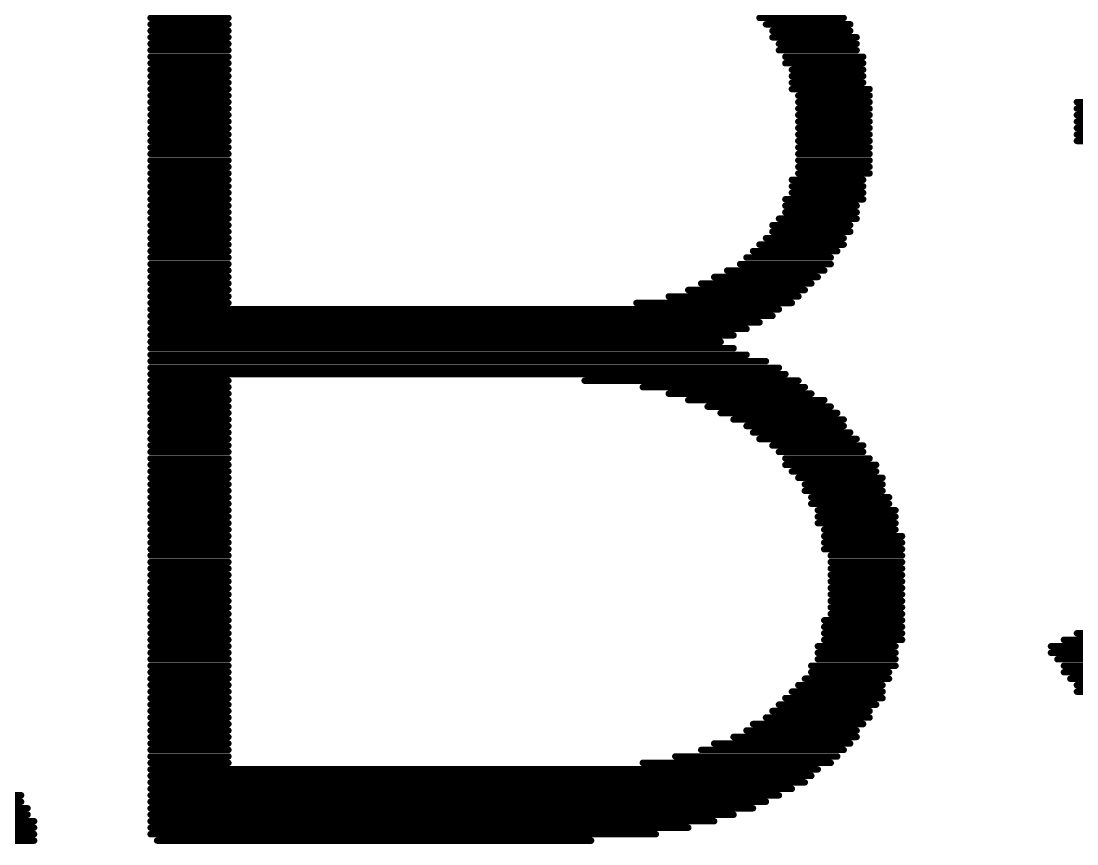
# Model space of a CAD drawing. Header units: millimetres. Extents: x 45 to 209, y 90 to 189.
# Drawn here: x 147.837 to 148.872, y 94.187 to 94.994 of the extents above; entities that cross this region are included whole.
import ezdxf

# ---------------------------------------------------------------- set-up
doc = ezdxf.new("R2010")
doc.units = ezdxf.units.MM
doc.layers.add('TopOverlay', color=2, linetype='Continuous')

# ---------------------------------------------------------------- blocks, each defined once
blk = doc.blocks.new('5394DE47_A0E8_4329_8464_7791B7C19310_63')
at = {"layer": 'TopOverlay', "const_width": 0.00635}
for points in [[(14.2446, 0.8416), (14.3208, 0.8416)], [(14.2446, 0.8353), (14.3208, 0.8353)], [(14.8415, 0.8416), (14.924, 0.8416)], [(14.8478, 0.8353), (14.9304, 0.8353)], [(14.2446, 0.8289), (14.3208, 0.8289)], [(14.8542, 0.8289), (14.9304, 0.8289)], [(14.2446, 0.8226), (14.3208, 0.8226)], [(14.2446, 0.8162), (14.3208, 0.8162)], [(14.8542, 0.8226), (14.9367, 0.8226)], [(14.8605, 0.8162), (14.9367, 0.8162)], [(14.2446, 0.8099), (14.3208, 0.8099)], [(14.8605, 0.8099), (14.9367, 0.8099)], [(14.2446, 0.8035), (14.3208, 0.8035)], [(14.2446, 0.7972), (14.3208, 0.7972)], [(14.8669, 0.8035), (14.9431, 0.8035)], [(14.8669, 0.7972), (14.9431, 0.7972)], [(14.2446, 0.7908), (14.3208, 0.7908)], [(14.2446, 0.7845), (14.3208, 0.7845)], [(14.8732, 0.7908), (14.9431, 0.7908)], [(14.8732, 0.7845), (14.9431, 0.7845)], [(14.2446, 0.7781), (14.3208, 0.7781)], [(14.8732, 0.7781), (14.9431, 0.7781)], [(14.2446, 0.7718), (14.3208, 0.7718)], [(14.2446, 0.7654), (14.3208, 0.7654)], [(14.8732, 0.7718), (14.9494, 0.7718)], [(14.8796, 0.7654), (14.9494, 0.7654)], [(14.2446, 0.7591), (14.3208, 0.7591)], [(14.2446, 0.7527), (14.3208, 0.7527)], [(14.8796, 0.7591), (14.9494, 0.7591)], [(14.8796, 0.7527), (14.9494, 0.7527)], [(15.1526, 0.7591), (15.2288, 0.7591)], [(15.1526, 0.7527), (15.2288, 0.7527)], [(14.2446, 0.7464), (14.3208, 0.7464)], [(14.8796, 0.7464), (14.9494, 0.7464)], [(15.1526, 0.7464), (15.2288, 0.7464)], [(14.2446, 0.74), (14.3208, 0.74)], [(14.2446, 0.7337), (14.3208, 0.7337)], [(14.8796, 0.74), (14.9494, 0.74)], [(14.8796, 0.7337), (14.9494, 0.7337)], [(15.1526, 0.74), (15.2288, 0.74)], [(15.1526, 0.7337), (15.2288, 0.7337)], [(14.2446, 0.7273), (14.3208, 0.7273)], [(14.8796, 0.7273), (14.9494, 0.7273)], [(15.1526, 0.7273), (15.2288, 0.7273)], [(14.2446, 0.721), (14.3208, 0.721)], [(14.2446, 0.7146), (14.3208, 0.7146)], [(14.8796, 0.721), (14.9494, 0.721)], [(14.8796, 0.7146), (14.9494, 0.7146)], [(15.1526, 0.721), (15.2288, 0.721)], [(14.2446, 0.7083), (14.3208, 0.7083)], [(14.2446, 0.7019), (14.3208, 0.7019)], [(14.8796, 0.7083), (14.9494, 0.7083)], [(14.8796, 0.7019), (14.9494, 0.7019)], [(14.2446, 0.6956), (14.3208, 0.6956)], [(14.8796, 0.6956), (14.9494, 0.6956)], [(14.2446, 0.6892), (14.3208, 0.6892)], [(14.2446, 0.6829), (14.3208, 0.6829)], [(14.8732, 0.6829), (14.9431, 0.6829)], [(14.8796, 0.6892), (14.9494, 0.6892)], [(14.2446, 0.6765), (14.3208, 0.6765)], [(14.2446, 0.6702), (14.3208, 0.6702)], [(14.8732, 0.6765), (14.9431, 0.6765)], [(14.8732, 0.6702), (14.9431, 0.6702)], [(14.2446, 0.6638), (14.3208, 0.6638)], [(14.8669, 0.6638), (14.9431, 0.6638)], [(14.2446, 0.6575), (14.3208, 0.6575)], [(14.2446, 0.6511), (14.3208, 0.6511)], [(14.8669, 0.6575), (14.9367, 0.6575)], [(14.8669, 0.6511), (14.9367, 0.6511)], [(14.2446, 0.6448), (14.3208, 0.6448)], [(14.8605, 0.6448), (14.9367, 0.6448)], [(14.2446, 0.6384), (14.3208, 0.6384)], [(14.2446, 0.6321), (14.3208, 0.6321)], [(14.8542, 0.6384), (14.9304, 0.6384)], [(14.8542, 0.6321), (14.9304, 0.6321)], [(14.2446, 0.6257), (14.3208, 0.6257)], [(14.2446, 0.6194), (14.3208, 0.6194)], [(14.8415, 0.6194), (14.924, 0.6194)], [(14.8478, 0.6257), (14.924, 0.6257)], [(14.2446, 0.613), (14.3208, 0.613)], [(14.8351, 0.613), (14.9177, 0.613)], [(14.2446, 0.6067), (14.3208, 0.6067)], [(14.2446, 0.6003), (14.3208, 0.6003)], [(14.8224, 0.6003), (14.9113, 0.6003)], [(14.8288, 0.6067), (14.9113, 0.6067)], [(14.2446, 0.594), (14.3208, 0.594)], [(14.2446, 0.5876), (14.3208, 0.5876)], [(14.797, 0.5876), (14.8986, 0.5876)], [(14.8097, 0.594), (14.905, 0.594)], [(14.2446, 0.5813), (14.3208, 0.5813)], [(14.7843, 0.5813), (14.8923, 0.5813)], [(14.2446, 0.5749), (14.3208, 0.5749)], [(14.2446, 0.5686), (14.3208, 0.5686)], [(14.7526, 0.5686), (14.8796, 0.5686)], [(14.7716, 0.5749), (14.8859, 0.5749)], [(14.2446, 0.5622), (14.3208, 0.5622)], [(14.2446, 0.5559), (14.8605, 0.5559)], [(14.7208, 0.5622), (14.8732, 0.5622)], [(14.2446, 0.5495), (14.8542, 0.5495)], [(14.2446, 0.5432), (14.8415, 0.5432)], [(14.2446, 0.5368), (14.8288, 0.5368)], [(14.2446, 0.5305), (14.8161, 0.5305)], [(14.2446, 0.5241), (14.8034, 0.5241)], [(14.2446, 0.5178), (14.8161, 0.5178)], [(14.2446, 0.5114), (14.8288, 0.5114)], [(14.2446, 0.5051), (14.8478, 0.5051)], [(14.2446, 0.4987), (14.8605, 0.4987)], [(14.2446, 0.4924), (14.8669, 0.4924)], [(14.2446, 0.486), (14.3208, 0.486)], [(14.67, 0.486), (14.8796, 0.486)], [(14.2446, 0.4797), (14.3208, 0.4797)], [(14.2446, 0.4733), (14.3208, 0.4733)], [(14.7272, 0.4797), (14.8859, 0.4797)], [(14.7526, 0.4733), (14.8923, 0.4733)], [(14.2446, 0.467), (14.3208, 0.467)], [(14.7716, 0.467), (14.905, 0.467)], [(14.2446, 0.4606), (14.3208, 0.4606)], [(14.2446, 0.4543), (14.3208, 0.4543)], [(14.7907, 0.4606), (14.9113, 0.4606)], [(14.8034, 0.4543), (14.9177, 0.4543)], [(14.2446, 0.4479), (14.3208, 0.4479)], [(14.8161, 0.4479), (14.924, 0.4479)], [(14.2446, 0.4416), (14.3208, 0.4416)], [(14.2446, 0.4352), (14.3208, 0.4352)], [(14.8288, 0.4416), (14.924, 0.4416)], [(14.8351, 0.4352), (14.9304, 0.4352)], [(14.2446, 0.4289), (14.3208, 0.4289)], [(14.2446, 0.4225), (14.3208, 0.4225)], [(14.8415, 0.4289), (14.9367, 0.4289)], [(14.8542, 0.4225), (14.9431, 0.4225)], [(14.2446, 0.4162), (14.3208, 0.4162)], [(14.8605, 0.4162), (14.9431, 0.4162)], [(14.2446, 0.4098), (14.3208, 0.4098)], [(14.2446, 0.4035), (14.3208, 0.4035)], [(14.8669, 0.4098), (14.9494, 0.4098)], [(14.8669, 0.4035), (14.9558, 0.4035)], [(14.2446, 0.3971), (14.3208, 0.3971)], [(14.2446, 0.3908), (14.3208, 0.3908)], [(14.8732, 0.3971), (14.9558, 0.3971)], [(14.8796, 0.3908), (14.9621, 0.3908)], [(14.2446, 0.3844), (14.3208, 0.3844)], [(14.8859, 0.3844), (14.9621, 0.3844)], [(14.2446, 0.3781), (14.3208, 0.3781)], [(14.2446, 0.3717), (14.3208, 0.3717)], [(14.8859, 0.3781), (14.9621, 0.3781)], [(14.8923, 0.3717), (14.9685, 0.3717)], [(14.2446, 0.3654), (14.3208, 0.3654)], [(14.8923, 0.3654), (14.9685, 0.3654)], [(14.2446, 0.359), (14.3208, 0.359)], [(14.2446, 0.3527), (14.3208, 0.3527)], [(14.8986, 0.359), (14.9748, 0.359)], [(14.8986, 0.3527), (14.9748, 0.3527)], [(14.2446, 0.3463), (14.3208, 0.3463)], [(14.2446, 0.34), (14.3208, 0.34)], [(14.8986, 0.3463), (14.9748, 0.3463)], [(14.905, 0.34), (14.9748, 0.34)], [(14.2446, 0.3336), (14.3208, 0.3336)], [(14.905, 0.3336), (14.9812, 0.3336)], [(14.2446, 0.3273), (14.3208, 0.3273)], [(14.2446, 0.3209), (14.3208, 0.3209)], [(14.905, 0.3273), (14.9812, 0.3273)], [(14.905, 0.3209), (14.9812, 0.3209)], [(14.2446, 0.3146), (14.3208, 0.3146)], [(14.2446, 0.3082), (14.3208, 0.3082)], [(14.9113, 0.3146), (14.9812, 0.3146)], [(14.9113, 0.3082), (14.9812, 0.3082)], [(14.2446, 0.3019), (14.3208, 0.3019)], [(14.9113, 0.3019), (14.9812, 0.3019)], [(14.2446, 0.2955), (14.3208, 0.2955)], [(14.2446, 0.2892), (14.3208, 0.2892)], [(14.9113, 0.2955), (14.9812, 0.2955)], [(14.9113, 0.2892), (14.9812, 0.2892)], [(14.2446, 0.2828), (14.3208, 0.2828)], [(14.2446, 0.2765), (14.3208, 0.2765)], [(14.9113, 0.2828), (14.9812, 0.2828)], [(14.9113, 0.2765), (14.9812, 0.2765)], [(14.2446, 0.2701), (14.3208, 0.2701)], [(14.9113, 0.2701), (14.9812, 0.2701)], [(14.2446, 0.2638), (14.3208, 0.2638)], [(14.2446, 0.2574), (14.3208, 0.2574)], [(14.9113, 0.2638), (14.9812, 0.2638)], [(14.9113, 0.2574), (14.9812, 0.2574)], [(14.2446, 0.2511), (14.3208, 0.2511)], [(14.905, 0.2511), (14.9812, 0.2511)], [(14.2446, 0.2447), (14.3208, 0.2447)], [(14.2446, 0.2384), (14.3208, 0.2384)], [(14.905, 0.2447), (14.9812, 0.2447)], [(14.905, 0.2384), (14.9812, 0.2384)], [(15.1526, 0.2384), (15.2034, 0.2384)], [(14.2446, 0.232), (14.3208, 0.232)], [(14.2446, 0.2257), (14.3208, 0.2257)], [(14.8986, 0.2257), (14.9748, 0.2257)], [(14.905, 0.232), (14.9812, 0.232)], [(15.1272, 0.2257), (15.2098, 0.2257)], [(15.1399, 0.232), (15.2098, 0.232)], [(14.2446, 0.2193), (14.3208, 0.2193)], [(14.8986, 0.2193), (14.9748, 0.2193)], [(15.1272, 0.2193), (15.2161, 0.2193)], [(14.2446, 0.213), (14.3208, 0.213)], [(14.2446, 0.2066), (14.3208, 0.2066)], [(14.8923, 0.2066), (14.9748, 0.2066)], [(14.8986, 0.213), (14.9748, 0.213)], [(15.1336, 0.213), (15.2225, 0.213)], [(15.1399, 0.2066), (15.2288, 0.2066)], [(14.2446, 0.2003), (14.3208, 0.2003)], [(14.2446, 0.1939), (14.3208, 0.1939)], [(14.8859, 0.1939), (14.9685, 0.1939)], [(14.8923, 0.2003), (14.9685, 0.2003)], [(15.1399, 0.2003), (15.2352, 0.2003)], [(15.1463, 0.1939), (15.2415, 0.1939)], [(14.2446, 0.1876), (14.3208, 0.1876)], [(14.8796, 0.1876), (14.9621, 0.1876)], [(15.1526, 0.1876), (15.2479, 0.1876)], [(14.2446, 0.1812), (14.3208, 0.1812)], [(14.2446, 0.1749), (14.3208, 0.1749)], [(14.8669, 0.1749), (14.9621, 0.1749)], [(14.8732, 0.1812), (14.9621, 0.1812)], [(15.1526, 0.1812), (15.2542, 0.1812)], [(14.2446, 0.1685), (14.3208, 0.1685)], [(14.8605, 0.1685), (14.9558, 0.1685)], [(14.2446, 0.1622), (14.3208, 0.1622)], [(14.2446, 0.1558), (14.3208, 0.1558)], [(14.8478, 0.1558), (14.9494, 0.1558)], [(14.8542, 0.1622), (14.9494, 0.1622)], [(14.2446, 0.1495), (14.3208, 0.1495)], [(14.2446, 0.1431), (14.3208, 0.1431)], [(14.8288, 0.1431), (14.9367, 0.1431)], [(14.8351, 0.1495), (14.9431, 0.1495)], [(14.2446, 0.1368), (14.3208, 0.1368)], [(14.8161, 0.1368), (14.9367, 0.1368)], [(14.2446, 0.1304), (14.3208, 0.1304)], [(14.2446, 0.1241), (14.3208, 0.1241)], [(14.7843, 0.1241), (14.924, 0.1241)], [(14.797, 0.1304), (14.9304, 0.1304)], [(14.2446, 0.1177), (14.3208, 0.1177)], [(14.2446, 0.1114), (14.3208, 0.1114)], [(14.7272, 0.1114), (14.9113, 0.1114)], [(14.7589, 0.1177), (14.9177, 0.1177)], [(14.2446, 0.105), (14.8986, 0.105)], [(14.2446, 0.0987), (14.8923, 0.0987)], [(14.2446, 0.0923), (14.8859, 0.0923)], [(14.2446, 0.086), (14.8732, 0.086)], [(14.035, 0.0796), (14.1176, 0.0796)], [(14.0414, 0.0733), (14.1176, 0.0733)], [(14.2446, 0.0796), (14.8605, 0.0796)], [(14.2446, 0.0733), (14.8478, 0.0733)], [(14.0414, 0.0669), (14.1239, 0.0669)], [(14.0477, 0.0606), (14.1239, 0.0606)], [(14.2446, 0.0669), (14.8351, 0.0669)], [(14.2446, 0.0606), (14.8161, 0.0606)], [(14.0477, 0.0542), (14.1303, 0.0542)], [(14.2446, 0.0542), (14.797, 0.0542)], [(14.0477, 0.0479), (14.1303, 0.0479)], [(14.0541, 0.0415), (14.1303, 0.0415)], [(14.2446, 0.0479), (14.7716, 0.0479)], [(14.2446, 0.0415), (14.7399, 0.0415)], [(14.0604, 0.0352), (14.1303, 0.0352)], [(14.2509, 0.0352), (14.6764, 0.0352)]]:
    blk.add_lwpolyline(points, dxfattribs=at)
at = {"layer": 'TopOverlay', "const_width": 0.00317}
for points in [[(14.243, 0.8416, 1), (14.2462, 0.8416, 1)], [(14.243, 0.8353, 1), (14.2462, 0.8353, 1)], [(14.3192, 0.8416, 1), (14.3224, 0.8416, 1)], [(14.3192, 0.8353, 1), (14.3224, 0.8353, 1)], [(14.8399, 0.8416, 1), (14.8431, 0.8416, 1)], [(14.8463, 0.8353, 1), (14.8494, 0.8353, 1)], [(14.9225, 0.8416, 1), (14.9256, 0.8416, 1)], [(14.9288, 0.8353, 1), (14.932, 0.8353, 1)], [(14.243, 0.8289, 1), (14.2462, 0.8289, 1)], [(14.3192, 0.8289, 1), (14.3224, 0.8289, 1)], [(14.8526, 0.8289, 1), (14.8558, 0.8289, 1)], [(14.9288, 0.8289, 1), (14.932, 0.8289, 1)], [(14.243, 0.8226, 1), (14.2462, 0.8226, 1)], [(14.243, 0.8162, 1), (14.2462, 0.8162, 1)], [(14.3192, 0.8226, 1), (14.3224, 0.8226, 1)], [(14.3192, 0.8162, 1), (14.3224, 0.8162, 1)], [(14.8526, 0.8226, 1), (14.8558, 0.8226, 1)], [(14.859, 0.8162, 1), (14.8621, 0.8162, 1)], [(14.9352, 0.8226, 1), (14.9383, 0.8226, 1)], [(14.9352, 0.8162, 1), (14.9383, 0.8162, 1)], [(14.243, 0.8099, 1), (14.2462, 0.8099, 1)], [(14.3192, 0.8099, 1), (14.3224, 0.8099, 1)], [(14.859, 0.8099, 1), (14.8621, 0.8099, 1)], [(14.9352, 0.8099, 1), (14.9383, 0.8099, 1)], [(14.243, 0.8035, 1), (14.2462, 0.8035, 1)], [(14.243, 0.7972, 1), (14.2462, 0.7972, 1)], [(14.3192, 0.8035, 1), (14.3224, 0.8035, 1)], [(14.3192, 0.7972, 1), (14.3224, 0.7972, 1)], [(14.8653, 0.8035, 1), (14.8685, 0.8035, 1)], [(14.8653, 0.7972, 1), (14.8685, 0.7972, 1)], [(14.9415, 0.8035, 1), (14.9447, 0.8035, 1)], [(14.9415, 0.7972, 1), (14.9447, 0.7972, 1)], [(14.243, 0.7908, 1), (14.2462, 0.7908, 1)], [(14.243, 0.7845, 1), (14.2462, 0.7845, 1)], [(14.3192, 0.7908, 1), (14.3224, 0.7908, 1)], [(14.3192, 0.7845, 1), (14.3224, 0.7845, 1)], [(14.8717, 0.7908, 1), (14.8748, 0.7908, 1)], [(14.8717, 0.7845, 1), (14.8748, 0.7845, 1)], [(14.9415, 0.7908, 1), (14.9447, 0.7908, 1)], [(14.9415, 0.7845, 1), (14.9447, 0.7845, 1)], [(14.243, 0.7781, 1), (14.2462, 0.7781, 1)], [(14.3192, 0.7781, 1), (14.3224, 0.7781, 1)], [(14.8717, 0.7781, 1), (14.8748, 0.7781, 1)], [(14.9415, 0.7781, 1), (14.9447, 0.7781, 1)], [(14.243, 0.7718, 1), (14.2462, 0.7718, 1)], [(14.243, 0.7654, 1), (14.2462, 0.7654, 1)], [(14.3192, 0.7718, 1), (14.3224, 0.7718, 1)], [(14.3192, 0.7654, 1), (14.3224, 0.7654, 1)], [(14.8717, 0.7718, 1), (14.8748, 0.7718, 1)], [(14.878, 0.7654, 1), (14.8812, 0.7654, 1)], [(14.9479, 0.7718, 1), (14.951, 0.7718, 1)], [(14.9479, 0.7654, 1), (14.951, 0.7654, 1)], [(14.243, 0.7591, 1), (14.2462, 0.7591, 1)], [(14.243, 0.7527, 1), (14.2462, 0.7527, 1)], [(14.3192, 0.7591, 1), (14.3224, 0.7591, 1)], [(14.3192, 0.7527, 1), (14.3224, 0.7527, 1)], [(14.878, 0.7591, 1), (14.8812, 0.7591, 1)], [(14.878, 0.7527, 1), (14.8812, 0.7527, 1)], [(14.9479, 0.7591, 1), (14.951, 0.7591, 1)], [(14.9479, 0.7527, 1), (14.951, 0.7527, 1)], [(15.1511, 0.7591, 1), (15.1542, 0.7591, 1)], [(15.1511, 0.7527, 1), (15.1542, 0.7527, 1)], [(14.243, 0.7464, 1), (14.2462, 0.7464, 1)], [(14.3192, 0.7464, 1), (14.3224, 0.7464, 1)], [(14.878, 0.7464, 1), (14.8812, 0.7464, 1)], [(14.9479, 0.7464, 1), (14.951, 0.7464, 1)], [(15.1511, 0.7464, 1), (15.1542, 0.7464, 1)], [(14.243, 0.74, 1), (14.2462, 0.74, 1)], [(14.243, 0.7337, 1), (14.2462, 0.7337, 1)], [(14.3192, 0.74, 1), (14.3224, 0.74, 1)], [(14.3192, 0.7337, 1), (14.3224, 0.7337, 1)], [(14.878, 0.74, 1), (14.8812, 0.74, 1)], [(14.878, 0.7337, 1), (14.8812, 0.7337, 1)], [(14.9479, 0.74, 1), (14.951, 0.74, 1)], [(14.9479, 0.7337, 1), (14.951, 0.7337, 1)], [(15.1511, 0.74, 1), (15.1542, 0.74, 1)], [(15.1511, 0.7337, 1), (15.1542, 0.7337, 1)], [(14.243, 0.7273, 1), (14.2462, 0.7273, 1)], [(14.3192, 0.7273, 1), (14.3224, 0.7273, 1)], [(14.878, 0.7273, 1), (14.8812, 0.7273, 1)], [(14.9479, 0.7273, 1), (14.951, 0.7273, 1)], [(15.1511, 0.7273, 1), (15.1542, 0.7273, 1)], [(14.243, 0.721, 1), (14.2462, 0.721, 1)], [(14.243, 0.7146, 1), (14.2462, 0.7146, 1)], [(14.3192, 0.721, 1), (14.3224, 0.721, 1)], [(14.3192, 0.7146, 1), (14.3224, 0.7146, 1)], [(14.878, 0.721, 1), (14.8812, 0.721, 1)], [(14.878, 0.7146, 1), (14.8812, 0.7146, 1)], [(14.9479, 0.721, 1), (14.951, 0.721, 1)], [(14.9479, 0.7146, 1), (14.951, 0.7146, 1)], [(15.1511, 0.721, 1), (15.1542, 0.721, 1)], [(14.243, 0.7083, 1), (14.2462, 0.7083, 1)], [(14.243, 0.7019, 1), (14.2462, 0.7019, 1)], [(14.3192, 0.7083, 1), (14.3224, 0.7083, 1)], [(14.3192, 0.7019, 1), (14.3224, 0.7019, 1)], [(14.878, 0.7083, 1), (14.8812, 0.7083, 1)], [(14.878, 0.7019, 1), (14.8812, 0.7019, 1)], [(14.9479, 0.7083, 1), (14.951, 0.7083, 1)], [(14.9479, 0.7019, 1), (14.951, 0.7019, 1)], [(14.243, 0.6956, 1), (14.2462, 0.6956, 1)], [(14.3192, 0.6956, 1), (14.3224, 0.6956, 1)], [(14.878, 0.6956, 1), (14.8812, 0.6956, 1)], [(14.9479, 0.6956, 1), (14.951, 0.6956, 1)], [(14.243, 0.6892, 1), (14.2462, 0.6892, 1)], [(14.243, 0.6829, 1), (14.2462, 0.6829, 1)], [(14.3192, 0.6892, 1), (14.3224, 0.6892, 1)], [(14.3192, 0.6829, 1), (14.3224, 0.6829, 1)], [(14.8717, 0.6829, 1), (14.8748, 0.6829, 1)], [(14.878, 0.6892, 1), (14.8812, 0.6892, 1)], [(14.9415, 0.6829, 1), (14.9447, 0.6829, 1)], [(14.9479, 0.6892, 1), (14.951, 0.6892, 1)], [(14.243, 0.6765, 1), (14.2462, 0.6765, 1)], [(14.243, 0.6702, 1), (14.2462, 0.6702, 1)], [(14.3192, 0.6765, 1), (14.3224, 0.6765, 1)], [(14.3192, 0.6702, 1), (14.3224, 0.6702, 1)], [(14.8717, 0.6765, 1), (14.8748, 0.6765, 1)], [(14.8717, 0.6702, 1), (14.8748, 0.6702, 1)], [(14.9415, 0.6765, 1), (14.9447, 0.6765, 1)], [(14.9415, 0.6702, 1), (14.9447, 0.6702, 1)], [(14.243, 0.6638, 1), (14.2462, 0.6638, 1)], [(14.3192, 0.6638, 1), (14.3224, 0.6638, 1)], [(14.8653, 0.6638, 1), (14.8685, 0.6638, 1)], [(14.9415, 0.6638, 1), (14.9447, 0.6638, 1)], [(14.243, 0.6575, 1), (14.2462, 0.6575, 1)], [(14.243, 0.6511, 1), (14.2462, 0.6511, 1)], [(14.3192, 0.6575, 1), (14.3224, 0.6575, 1)], [(14.3192, 0.6511, 1), (14.3224, 0.6511, 1)], [(14.8653, 0.6575, 1), (14.8685, 0.6575, 1)], [(14.8653, 0.6511, 1), (14.8685, 0.6511, 1)], [(14.9352, 0.6575, 1), (14.9383, 0.6575, 1)], [(14.9352, 0.6511, 1), (14.9383, 0.6511, 1)], [(14.243, 0.6448, 1), (14.2462, 0.6448, 1)], [(14.3192, 0.6448, 1), (14.3224, 0.6448, 1)], [(14.859, 0.6448, 1), (14.8621, 0.6448, 1)], [(14.9352, 0.6448, 1), (14.9383, 0.6448, 1)], [(14.243, 0.6384, 1), (14.2462, 0.6384, 1)], [(14.243, 0.6321, 1), (14.2462, 0.6321, 1)], [(14.3192, 0.6384, 1), (14.3224, 0.6384, 1)], [(14.3192, 0.6321, 1), (14.3224, 0.6321, 1)], [(14.8526, 0.6384, 1), (14.8558, 0.6384, 1)], [(14.8526, 0.6321, 1), (14.8558, 0.6321, 1)], [(14.9288, 0.6384, 1), (14.932, 0.6384, 1)], [(14.9288, 0.6321, 1), (14.932, 0.6321, 1)], [(14.243, 0.6257, 1), (14.2462, 0.6257, 1)], [(14.243, 0.6194, 1), (14.2462, 0.6194, 1)], [(14.3192, 0.6257, 1), (14.3224, 0.6257, 1)], [(14.3192, 0.6194, 1), (14.3224, 0.6194, 1)], [(14.8399, 0.6194, 1), (14.8431, 0.6194, 1)], [(14.8463, 0.6257, 1), (14.8494, 0.6257, 1)], [(14.9225, 0.6257, 1), (14.9256, 0.6257, 1)], [(14.9225, 0.6194, 1), (14.9256, 0.6194, 1)], [(14.243, 0.613, 1), (14.2462, 0.613, 1)], [(14.3192, 0.613, 1), (14.3224, 0.613, 1)], [(14.8336, 0.613, 1), (14.8367, 0.613, 1)], [(14.9161, 0.613, 1), (14.9193, 0.613, 1)], [(14.243, 0.6067, 1), (14.2462, 0.6067, 1)], [(14.243, 0.6003, 1), (14.2462, 0.6003, 1)], [(14.3192, 0.6067, 1), (14.3224, 0.6067, 1)], [(14.3192, 0.6003, 1), (14.3224, 0.6003, 1)], [(14.8209, 0.6003, 1), (14.824, 0.6003, 1)], [(14.8272, 0.6067, 1), (14.8304, 0.6067, 1)], [(14.9098, 0.6067, 1), (14.9129, 0.6067, 1)], [(14.9098, 0.6003, 1), (14.9129, 0.6003, 1)], [(14.243, 0.594, 1), (14.2462, 0.594, 1)], [(14.243, 0.5876, 1), (14.2462, 0.5876, 1)], [(14.3192, 0.594, 1), (14.3224, 0.594, 1)], [(14.3192, 0.5876, 1), (14.3224, 0.5876, 1)], [(14.7955, 0.5876, 1), (14.7986, 0.5876, 1)], [(14.8082, 0.594, 1), (14.8113, 0.594, 1)], [(14.8971, 0.5876, 1), (14.9002, 0.5876, 1)], [(14.9034, 0.594, 1), (14.9066, 0.594, 1)], [(14.243, 0.5813, 1), (14.2462, 0.5813, 1)], [(14.3192, 0.5813, 1), (14.3224, 0.5813, 1)], [(14.7828, 0.5813, 1), (14.7859, 0.5813, 1)], [(14.8907, 0.5813, 1), (14.8939, 0.5813, 1)], [(14.243, 0.5749, 1), (14.2462, 0.5749, 1)], [(14.243, 0.5686, 1), (14.2462, 0.5686, 1)], [(14.3192, 0.5749, 1), (14.3224, 0.5749, 1)], [(14.3192, 0.5686, 1), (14.3224, 0.5686, 1)], [(14.751, 0.5686, 1), (14.7542, 0.5686, 1)], [(14.7701, 0.5749, 1), (14.7732, 0.5749, 1)], [(14.878, 0.5686, 1), (14.8812, 0.5686, 1)], [(14.8844, 0.5749, 1), (14.8875, 0.5749, 1)], [(14.243, 0.5622, 1), (14.2462, 0.5622, 1)], [(14.243, 0.5559, 1), (14.2462, 0.5559, 1)], [(14.3192, 0.5622, 1), (14.3224, 0.5622, 1)], [(14.7193, 0.5622, 1), (14.7224, 0.5622, 1)], [(14.859, 0.5559, 1), (14.8621, 0.5559, 1)], [(14.8717, 0.5622, 1), (14.8748, 0.5622, 1)], [(14.243, 0.5495, 1), (14.2462, 0.5495, 1)], [(14.8526, 0.5495, 1), (14.8558, 0.5495, 1)], [(14.243, 0.5432, 1), (14.2462, 0.5432, 1)], [(14.243, 0.5368, 1), (14.2462, 0.5368, 1)], [(14.8272, 0.5368, 1), (14.8304, 0.5368, 1)], [(14.8399, 0.5432, 1), (14.8431, 0.5432, 1)], [(14.243, 0.5305, 1), (14.2462, 0.5305, 1)], [(14.8145, 0.5305, 1), (14.8177, 0.5305, 1)], [(14.243, 0.5241, 1), (14.2462, 0.5241, 1)], [(14.243, 0.5178, 1), (14.2462, 0.5178, 1)], [(14.8018, 0.5241, 1), (14.805, 0.5241, 1)], [(14.8145, 0.5178, 1), (14.8177, 0.5178, 1)], [(14.243, 0.5114, 1), (14.2462, 0.5114, 1)], [(14.243, 0.5051, 1), (14.2462, 0.5051, 1)], [(14.8272, 0.5114, 1), (14.8304, 0.5114, 1)], [(14.8463, 0.5051, 1), (14.8494, 0.5051, 1)], [(14.243, 0.4987, 1), (14.2462, 0.4987, 1)], [(14.859, 0.4987, 1), (14.8621, 0.4987, 1)], [(14.243, 0.4924, 1), (14.2462, 0.4924, 1)], [(14.243, 0.486, 1), (14.2462, 0.486, 1)], [(14.3192, 0.486, 1), (14.3224, 0.486, 1)], [(14.6685, 0.486, 1), (14.6716, 0.486, 1)], [(14.8653, 0.4924, 1), (14.8685, 0.4924, 1)], [(14.878, 0.486, 1), (14.8812, 0.486, 1)], [(14.243, 0.4797, 1), (14.2462, 0.4797, 1)], [(14.243, 0.4733, 1), (14.2462, 0.4733, 1)], [(14.3192, 0.4797, 1), (14.3224, 0.4797, 1)], [(14.3192, 0.4733, 1), (14.3224, 0.4733, 1)], [(14.7256, 0.4797, 1), (14.7288, 0.4797, 1)], [(14.751, 0.4733, 1), (14.7542, 0.4733, 1)], [(14.8844, 0.4797, 1), (14.8875, 0.4797, 1)], [(14.8907, 0.4733, 1), (14.8939, 0.4733, 1)], [(14.243, 0.467, 1), (14.2462, 0.467, 1)], [(14.3192, 0.467, 1), (14.3224, 0.467, 1)], [(14.7701, 0.467, 1), (14.7732, 0.467, 1)], [(14.9034, 0.467, 1), (14.9066, 0.467, 1)], [(14.243, 0.4606, 1), (14.2462, 0.4606, 1)], [(14.243, 0.4543, 1), (14.2462, 0.4543, 1)], [(14.3192, 0.4606, 1), (14.3224, 0.4606, 1)], [(14.3192, 0.4543, 1), (14.3224, 0.4543, 1)], [(14.7891, 0.4606, 1), (14.7923, 0.4606, 1)], [(14.8018, 0.4543, 1), (14.805, 0.4543, 1)], [(14.9098, 0.4606, 1), (14.9129, 0.4606, 1)], [(14.9161, 0.4543, 1), (14.9193, 0.4543, 1)], [(14.243, 0.4479, 1), (14.2462, 0.4479, 1)], [(14.3192, 0.4479, 1), (14.3224, 0.4479, 1)], [(14.8145, 0.4479, 1), (14.8177, 0.4479, 1)], [(14.9225, 0.4479, 1), (14.9256, 0.4479, 1)], [(14.243, 0.4416, 1), (14.2462, 0.4416, 1)], [(14.243, 0.4352, 1), (14.2462, 0.4352, 1)], [(14.3192, 0.4416, 1), (14.3224, 0.4416, 1)], [(14.3192, 0.4352, 1), (14.3224, 0.4352, 1)], [(14.8272, 0.4416, 1), (14.8304, 0.4416, 1)], [(14.8336, 0.4352, 1), (14.8367, 0.4352, 1)], [(14.9225, 0.4416, 1), (14.9256, 0.4416, 1)], [(14.9288, 0.4352, 1), (14.932, 0.4352, 1)], [(14.243, 0.4289, 1), (14.2462, 0.4289, 1)], [(14.243, 0.4225, 1), (14.2462, 0.4225, 1)], [(14.3192, 0.4289, 1), (14.3224, 0.4289, 1)], [(14.3192, 0.4225, 1), (14.3224, 0.4225, 1)], [(14.8399, 0.4289, 1), (14.8431, 0.4289, 1)], [(14.8526, 0.4225, 1), (14.8558, 0.4225, 1)], [(14.9352, 0.4289, 1), (14.9383, 0.4289, 1)], [(14.9415, 0.4225, 1), (14.9447, 0.4225, 1)], [(14.243, 0.4162, 1), (14.2462, 0.4162, 1)], [(14.3192, 0.4162, 1), (14.3224, 0.4162, 1)], [(14.859, 0.4162, 1), (14.8621, 0.4162, 1)], [(14.9415, 0.4162, 1), (14.9447, 0.4162, 1)], [(14.243, 0.4098, 1), (14.2462, 0.4098, 1)], [(14.243, 0.4035, 1), (14.2462, 0.4035, 1)], [(14.3192, 0.4098, 1), (14.3224, 0.4098, 1)], [(14.3192, 0.4035, 1), (14.3224, 0.4035, 1)], [(14.8653, 0.4098, 1), (14.8685, 0.4098, 1)], [(14.8653, 0.4035, 1), (14.8685, 0.4035, 1)], [(14.9479, 0.4098, 1), (14.951, 0.4098, 1)], [(14.9542, 0.4035, 1), (14.9574, 0.4035, 1)], [(14.243, 0.3971, 1), (14.2462, 0.3971, 1)], [(14.243, 0.3908, 1), (14.2462, 0.3908, 1)], [(14.3192, 0.3971, 1), (14.3224, 0.3971, 1)], [(14.3192, 0.3908, 1), (14.3224, 0.3908, 1)], [(14.8717, 0.3971, 1), (14.8748, 0.3971, 1)], [(14.878, 0.3908, 1), (14.8812, 0.3908, 1)], [(14.9542, 0.3971, 1), (14.9574, 0.3971, 1)], [(14.9606, 0.3908, 1), (14.9637, 0.3908, 1)], [(14.243, 0.3844, 1), (14.2462, 0.3844, 1)], [(14.3192, 0.3844, 1), (14.3224, 0.3844, 1)], [(14.8844, 0.3844, 1), (14.8875, 0.3844, 1)], [(14.9606, 0.3844, 1), (14.9637, 0.3844, 1)], [(14.243, 0.3781, 1), (14.2462, 0.3781, 1)], [(14.243, 0.3717, 1), (14.2462, 0.3717, 1)], [(14.3192, 0.3781, 1), (14.3224, 0.3781, 1)], [(14.3192, 0.3717, 1), (14.3224, 0.3717, 1)], [(14.8844, 0.3781, 1), (14.8875, 0.3781, 1)], [(14.8907, 0.3717, 1), (14.8939, 0.3717, 1)], [(14.9606, 0.3781, 1), (14.9637, 0.3781, 1)], [(14.9669, 0.3717, 1), (14.9701, 0.3717, 1)], [(14.243, 0.3654, 1), (14.2462, 0.3654, 1)], [(14.3192, 0.3654, 1), (14.3224, 0.3654, 1)], [(14.8907, 0.3654, 1), (14.8939, 0.3654, 1)], [(14.9669, 0.3654, 1), (14.9701, 0.3654, 1)], [(14.243, 0.359, 1), (14.2462, 0.359, 1)], [(14.243, 0.3527, 1), (14.2462, 0.3527, 1)], [(14.3192, 0.359, 1), (14.3224, 0.359, 1)], [(14.3192, 0.3527, 1), (14.3224, 0.3527, 1)], [(14.8971, 0.359, 1), (14.9002, 0.359, 1)], [(14.8971, 0.3527, 1), (14.9002, 0.3527, 1)], [(14.9733, 0.359, 1), (14.9764, 0.359, 1)], [(14.9733, 0.3527, 1), (14.9764, 0.3527, 1)], [(14.243, 0.3463, 1), (14.2462, 0.3463, 1)], [(14.243, 0.34, 1), (14.2462, 0.34, 1)], [(14.3192, 0.3463, 1), (14.3224, 0.3463, 1)], [(14.3192, 0.34, 1), (14.3224, 0.34, 1)], [(14.8971, 0.3463, 1), (14.9002, 0.3463, 1)], [(14.9034, 0.34, 1), (14.9066, 0.34, 1)], [(14.9733, 0.3463, 1), (14.9764, 0.3463, 1)], [(14.9733, 0.34, 1), (14.9764, 0.34, 1)], [(14.243, 0.3336, 1), (14.2462, 0.3336, 1)], [(14.3192, 0.3336, 1), (14.3224, 0.3336, 1)], [(14.9034, 0.3336, 1), (14.9066, 0.3336, 1)], [(14.9796, 0.3336, 1), (14.9828, 0.3336, 1)], [(14.243, 0.3273, 1), (14.2462, 0.3273, 1)], [(14.243, 0.3209, 1), (14.2462, 0.3209, 1)], [(14.3192, 0.3273, 1), (14.3224, 0.3273, 1)], [(14.3192, 0.3209, 1), (14.3224, 0.3209, 1)], [(14.9034, 0.3273, 1), (14.9066, 0.3273, 1)], [(14.9034, 0.3209, 1), (14.9066, 0.3209, 1)], [(14.9796, 0.3273, 1), (14.9828, 0.3273, 1)], [(14.9796, 0.3209, 1), (14.9828, 0.3209, 1)], [(14.243, 0.3146, 1), (14.2462, 0.3146, 1)], [(14.243, 0.3082, 1), (14.2462, 0.3082, 1)], [(14.3192, 0.3146, 1), (14.3224, 0.3146, 1)], [(14.3192, 0.3082, 1), (14.3224, 0.3082, 1)], [(14.9098, 0.3146, 1), (14.9129, 0.3146, 1)], [(14.9098, 0.3082, 1), (14.9129, 0.3082, 1)], [(14.9796, 0.3146, 1), (14.9828, 0.3146, 1)], [(14.9796, 0.3082, 1), (14.9828, 0.3082, 1)], [(14.243, 0.3019, 1), (14.2462, 0.3019, 1)], [(14.3192, 0.3019, 1), (14.3224, 0.3019, 1)], [(14.9098, 0.3019, 1), (14.9129, 0.3019, 1)], [(14.9796, 0.3019, 1), (14.9828, 0.3019, 1)], [(14.243, 0.2955, 1), (14.2462, 0.2955, 1)], [(14.243, 0.2892, 1), (14.2462, 0.2892, 1)], [(14.3192, 0.2955, 1), (14.3224, 0.2955, 1)], [(14.3192, 0.2892, 1), (14.3224, 0.2892, 1)], [(14.9098, 0.2955, 1), (14.9129, 0.2955, 1)], [(14.9098, 0.2892, 1), (14.9129, 0.2892, 1)], [(14.9796, 0.2955, 1), (14.9828, 0.2955, 1)], [(14.9796, 0.2892, 1), (14.9828, 0.2892, 1)], [(14.243, 0.2828, 1), (14.2462, 0.2828, 1)], [(14.243, 0.2765, 1), (14.2462, 0.2765, 1)], [(14.3192, 0.2828, 1), (14.3224, 0.2828, 1)], [(14.3192, 0.2765, 1), (14.3224, 0.2765, 1)], [(14.9098, 0.2828, 1), (14.9129, 0.2828, 1)], [(14.9098, 0.2765, 1), (14.9129, 0.2765, 1)], [(14.9796, 0.2828, 1), (14.9828, 0.2828, 1)], [(14.9796, 0.2765, 1), (14.9828, 0.2765, 1)], [(14.243, 0.2701, 1), (14.2462, 0.2701, 1)], [(14.3192, 0.2701, 1), (14.3224, 0.2701, 1)], [(14.9098, 0.2701, 1), (14.9129, 0.2701, 1)], [(14.9796, 0.2701, 1), (14.9828, 0.2701, 1)], [(14.243, 0.2638, 1), (14.2462, 0.2638, 1)], [(14.243, 0.2574, 1), (14.2462, 0.2574, 1)], [(14.3192, 0.2638, 1), (14.3224, 0.2638, 1)], [(14.3192, 0.2574, 1), (14.3224, 0.2574, 1)], [(14.9098, 0.2638, 1), (14.9129, 0.2638, 1)], [(14.9098, 0.2574, 1), (14.9129, 0.2574, 1)], [(14.9796, 0.2638, 1), (14.9828, 0.2638, 1)], [(14.9796, 0.2574, 1), (14.9828, 0.2574, 1)], [(14.243, 0.2511, 1), (14.2462, 0.2511, 1)], [(14.3192, 0.2511, 1), (14.3224, 0.2511, 1)], [(14.9034, 0.2511, 1), (14.9066, 0.2511, 1)], [(14.9796, 0.2511, 1), (14.9828, 0.2511, 1)], [(14.243, 0.2447, 1), (14.2462, 0.2447, 1)], [(14.243, 0.2384, 1), (14.2462, 0.2384, 1)], [(14.3192, 0.2447, 1), (14.3224, 0.2447, 1)], [(14.3192, 0.2384, 1), (14.3224, 0.2384, 1)], [(14.9034, 0.2447, 1), (14.9066, 0.2447, 1)], [(14.9034, 0.2384, 1), (14.9066, 0.2384, 1)], [(14.9796, 0.2447, 1), (14.9828, 0.2447, 1)], [(14.9796, 0.2384, 1), (14.9828, 0.2384, 1)], [(15.1511, 0.2384, 1), (15.1542, 0.2384, 1)], [(14.243, 0.232, 1), (14.2462, 0.232, 1)], [(14.243, 0.2257, 1), (14.2462, 0.2257, 1)], [(14.3192, 0.232, 1), (14.3224, 0.232, 1)], [(14.3192, 0.2257, 1), (14.3224, 0.2257, 1)], [(14.8971, 0.2257, 1), (14.9002, 0.2257, 1)], [(14.9034, 0.232, 1), (14.9066, 0.232, 1)], [(14.9733, 0.2257, 1), (14.9764, 0.2257, 1)], [(14.9796, 0.232, 1), (14.9828, 0.232, 1)], [(15.1257, 0.2257, 1), (15.1288, 0.2257, 1)], [(15.1384, 0.232, 1), (15.1415, 0.232, 1)], [(14.243, 0.2193, 1), (14.2462, 0.2193, 1)], [(14.3192, 0.2193, 1), (14.3224, 0.2193, 1)], [(14.8971, 0.2193, 1), (14.9002, 0.2193, 1)], [(14.9733, 0.2193, 1), (14.9764, 0.2193, 1)], [(15.1257, 0.2193, 1), (15.1288, 0.2193, 1)], [(14.243, 0.213, 1), (14.2462, 0.213, 1)], [(14.243, 0.2066, 1), (14.2462, 0.2066, 1)], [(14.3192, 0.213, 1), (14.3224, 0.213, 1)], [(14.3192, 0.2066, 1), (14.3224, 0.2066, 1)], [(14.8907, 0.2066, 1), (14.8939, 0.2066, 1)], [(14.8971, 0.213, 1), (14.9002, 0.213, 1)], [(14.9733, 0.213, 1), (14.9764, 0.213, 1)], [(14.9733, 0.2066, 1), (14.9764, 0.2066, 1)], [(15.132, 0.213, 1), (15.1352, 0.213, 1)], [(15.1384, 0.2066, 1), (15.1415, 0.2066, 1)], [(14.243, 0.2003, 1), (14.2462, 0.2003, 1)], [(14.243, 0.1939, 1), (14.2462, 0.1939, 1)], [(14.3192, 0.2003, 1), (14.3224, 0.2003, 1)], [(14.3192, 0.1939, 1), (14.3224, 0.1939, 1)], [(14.8844, 0.1939, 1), (14.8875, 0.1939, 1)], [(14.8907, 0.2003, 1), (14.8939, 0.2003, 1)], [(14.9669, 0.2003, 1), (14.9701, 0.2003, 1)], [(14.9669, 0.1939, 1), (14.9701, 0.1939, 1)], [(15.1384, 0.2003, 1), (15.1415, 0.2003, 1)], [(15.1447, 0.1939, 1), (15.1479, 0.1939, 1)], [(14.243, 0.1876, 1), (14.2462, 0.1876, 1)], [(14.3192, 0.1876, 1), (14.3224, 0.1876, 1)], [(14.878, 0.1876, 1), (14.8812, 0.1876, 1)], [(14.9606, 0.1876, 1), (14.9637, 0.1876, 1)], [(15.1511, 0.1876, 1), (15.1542, 0.1876, 1)], [(14.243, 0.1812, 1), (14.2462, 0.1812, 1)], [(14.243, 0.1749, 1), (14.2462, 0.1749, 1)], [(14.3192, 0.1812, 1), (14.3224, 0.1812, 1)], [(14.3192, 0.1749, 1), (14.3224, 0.1749, 1)], [(14.8653, 0.1749, 1), (14.8685, 0.1749, 1)], [(14.8717, 0.1812, 1), (14.8748, 0.1812, 1)], [(14.9606, 0.1812, 1), (14.9637, 0.1812, 1)], [(14.9606, 0.1749, 1), (14.9637, 0.1749, 1)], [(15.1511, 0.1812, 1), (15.1542, 0.1812, 1)], [(14.243, 0.1685, 1), (14.2462, 0.1685, 1)], [(14.3192, 0.1685, 1), (14.3224, 0.1685, 1)], [(14.859, 0.1685, 1), (14.8621, 0.1685, 1)], [(14.9542, 0.1685, 1), (14.9574, 0.1685, 1)], [(14.243, 0.1622, 1), (14.2462, 0.1622, 1)], [(14.243, 0.1558, 1), (14.2462, 0.1558, 1)], [(14.3192, 0.1622, 1), (14.3224, 0.1622, 1)], [(14.3192, 0.1558, 1), (14.3224, 0.1558, 1)], [(14.8463, 0.1558, 1), (14.8494, 0.1558, 1)], [(14.8526, 0.1622, 1), (14.8558, 0.1622, 1)], [(14.9479, 0.1622, 1), (14.951, 0.1622, 1)], [(14.9479, 0.1558, 1), (14.951, 0.1558, 1)], [(14.243, 0.1495, 1), (14.2462, 0.1495, 1)], [(14.243, 0.1431, 1), (14.2462, 0.1431, 1)], [(14.3192, 0.1495, 1), (14.3224, 0.1495, 1)], [(14.3192, 0.1431, 1), (14.3224, 0.1431, 1)], [(14.8272, 0.1431, 1), (14.8304, 0.1431, 1)], [(14.8336, 0.1495, 1), (14.8367, 0.1495, 1)], [(14.9352, 0.1431, 1), (14.9383, 0.1431, 1)], [(14.9415, 0.1495, 1), (14.9447, 0.1495, 1)], [(14.243, 0.1368, 1), (14.2462, 0.1368, 1)], [(14.3192, 0.1368, 1), (14.3224, 0.1368, 1)], [(14.8145, 0.1368, 1), (14.8177, 0.1368, 1)], [(14.9352, 0.1368, 1), (14.9383, 0.1368, 1)], [(14.243, 0.1304, 1), (14.2462, 0.1304, 1)], [(14.243, 0.1241, 1), (14.2462, 0.1241, 1)], [(14.3192, 0.1304, 1), (14.3224, 0.1304, 1)], [(14.3192, 0.1241, 1), (14.3224, 0.1241, 1)], [(14.7828, 0.1241, 1), (14.7859, 0.1241, 1)], [(14.7955, 0.1304, 1), (14.7986, 0.1304, 1)], [(14.9225, 0.1241, 1), (14.9256, 0.1241, 1)], [(14.9288, 0.1304, 1), (14.932, 0.1304, 1)], [(14.243, 0.1177, 1), (14.2462, 0.1177, 1)], [(14.243, 0.1114, 1), (14.2462, 0.1114, 1)], [(14.3192, 0.1177, 1), (14.3224, 0.1177, 1)], [(14.3192, 0.1114, 1), (14.3224, 0.1114, 1)], [(14.7256, 0.1114, 1), (14.7288, 0.1114, 1)], [(14.7574, 0.1177, 1), (14.7605, 0.1177, 1)], [(14.9098, 0.1114, 1), (14.9129, 0.1114, 1)], [(14.9161, 0.1177, 1), (14.9193, 0.1177, 1)], [(14.243, 0.105, 1), (14.2462, 0.105, 1)], [(14.8971, 0.105, 1), (14.9002, 0.105, 1)], [(14.243, 0.0987, 1), (14.2462, 0.0987, 1)], [(14.243, 0.0923, 1), (14.2462, 0.0923, 1)], [(14.8844, 0.0923, 1), (14.8875, 0.0923, 1)], [(14.8907, 0.0987, 1), (14.8939, 0.0987, 1)], [(14.243, 0.086, 1), (14.2462, 0.086, 1)], [(14.8717, 0.086, 1), (14.8748, 0.086, 1)], [(14.116, 0.0796, 1), (14.1192, 0.0796, 1)], [(14.116, 0.0733, 1), (14.1192, 0.0733, 1)], [(14.243, 0.0796, 1), (14.2462, 0.0796, 1)], [(14.243, 0.0733, 1), (14.2462, 0.0733, 1)], [(14.8463, 0.0733, 1), (14.8494, 0.0733, 1)], [(14.859, 0.0796, 1), (14.8621, 0.0796, 1)], [(14.1224, 0.0669, 1), (14.1255, 0.0669, 1)], [(14.1224, 0.0606, 1), (14.1255, 0.0606, 1)], [(14.243, 0.0669, 1), (14.2462, 0.0669, 1)], [(14.243, 0.0606, 1), (14.2462, 0.0606, 1)], [(14.8145, 0.0606, 1), (14.8177, 0.0606, 1)], [(14.8336, 0.0669, 1), (14.8367, 0.0669, 1)], [(14.1287, 0.0542, 1), (14.1319, 0.0542, 1)], [(14.243, 0.0542, 1), (14.2462, 0.0542, 1)], [(14.7955, 0.0542, 1), (14.7986, 0.0542, 1)], [(14.1287, 0.0479, 1), (14.1319, 0.0479, 1)], [(14.1287, 0.0415, 1), (14.1319, 0.0415, 1)], [(14.243, 0.0479, 1), (14.2462, 0.0479, 1)], [(14.243, 0.0415, 1), (14.2462, 0.0415, 1)], [(14.7383, 0.0415, 1), (14.7415, 0.0415, 1)], [(14.7701, 0.0479, 1), (14.7732, 0.0479, 1)], [(14.1287, 0.0352, 1), (14.1319, 0.0352, 1)], [(14.2494, 0.0352, 1), (14.2525, 0.0352, 1)], [(14.6748, 0.0352, 1), (14.678, 0.0352, 1)]]:
    blk.add_lwpolyline(points, format="xyb", close=True, dxfattribs=at)

msp = doc.modelspace()

# ---------------------------------------------------------------- block references
at = {"rotation": 360}
msp.add_blockref('5394DE47_A0E8_4329_8464_7791B7C19310_63', (133.7194, 94.1552), dxfattribs=at)

doc.saveas('drawing.dxf')
